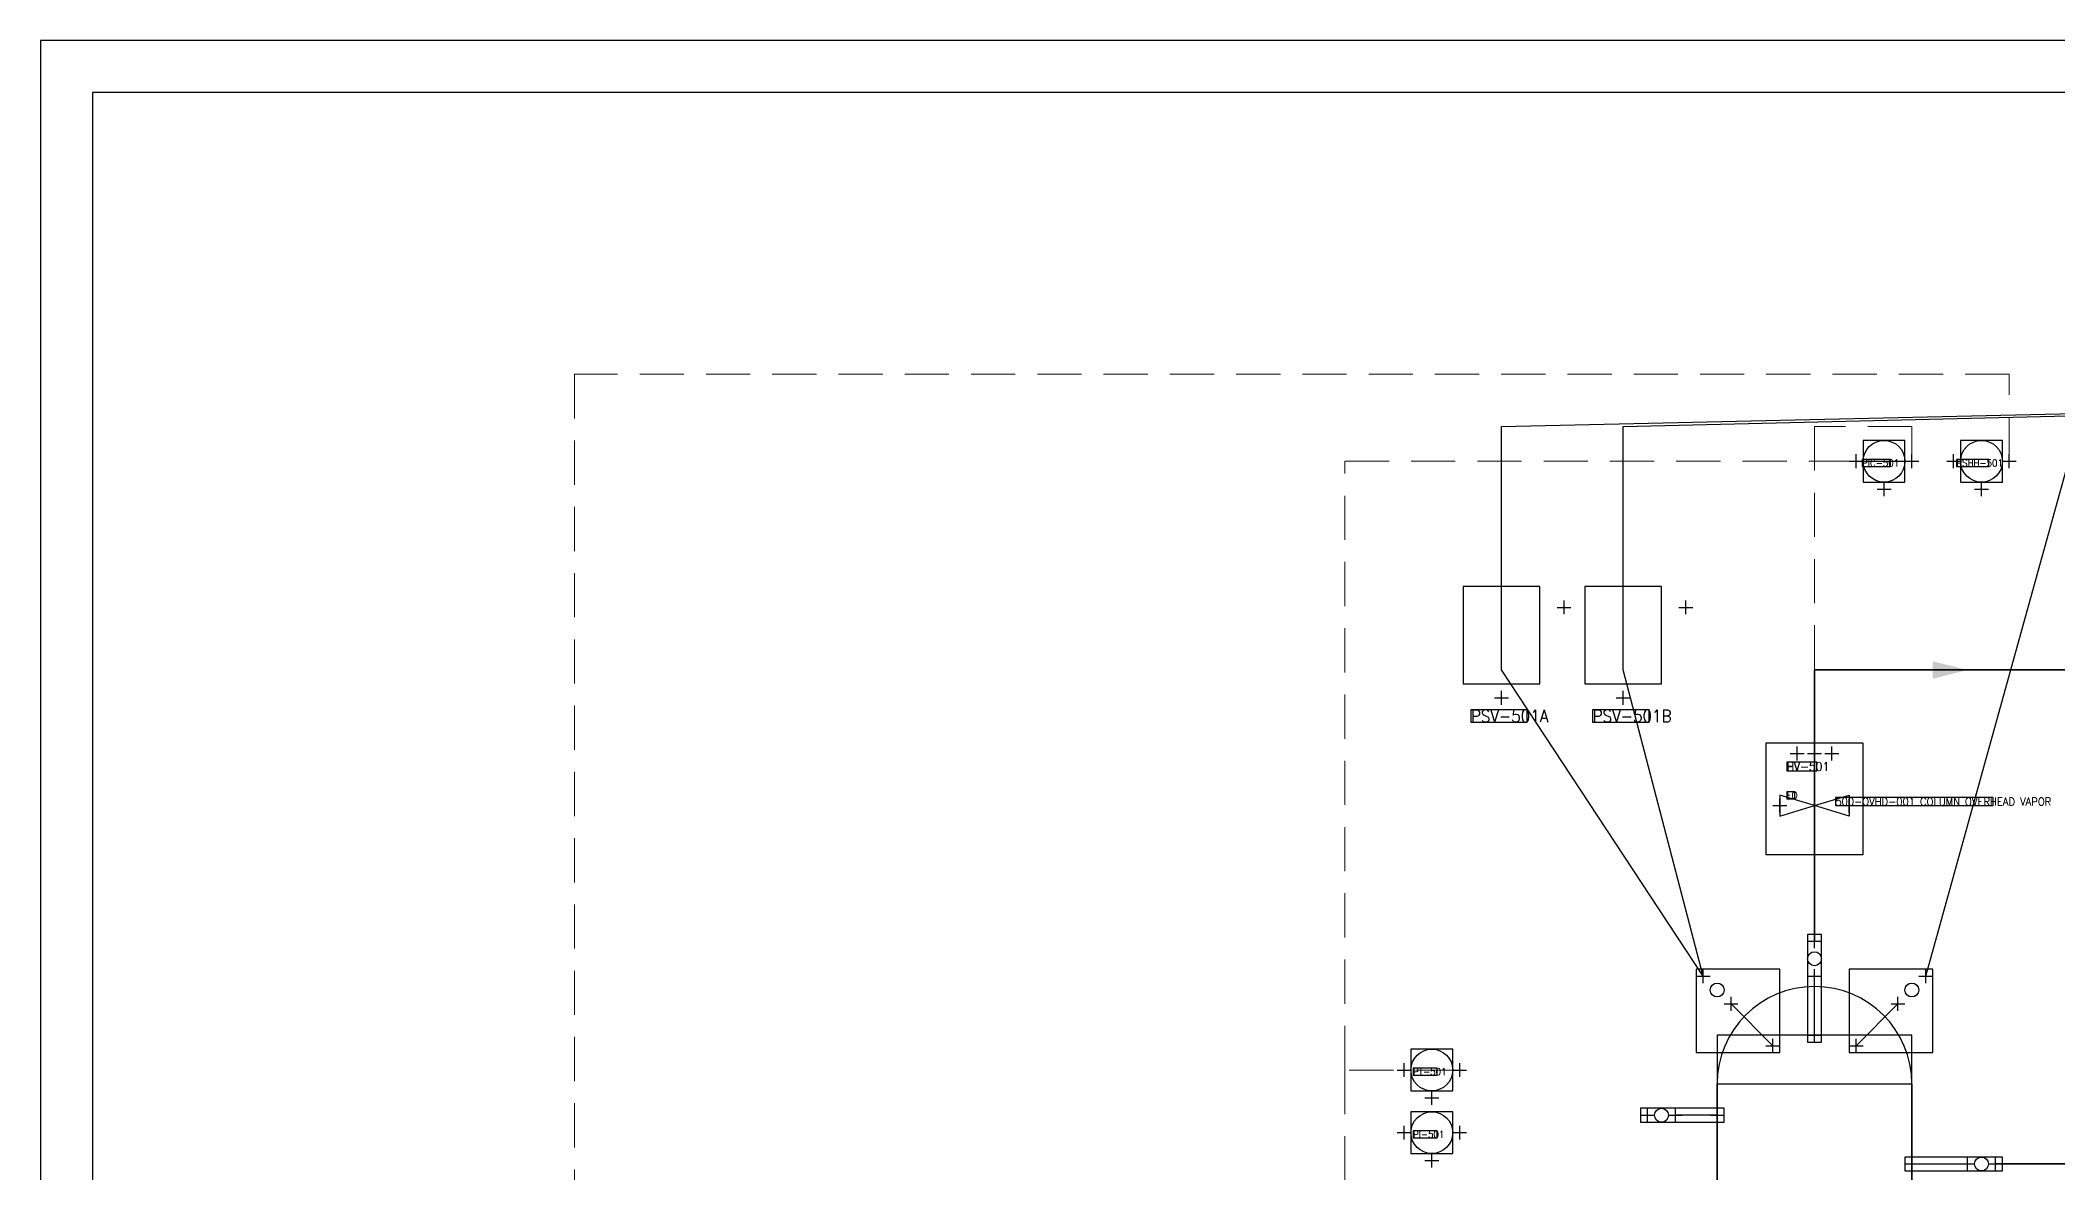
# Model space of a CAD drawing. Header units: metres. Extents: x 10 to 1179, y 10 to 831.
# Drawn here: x 10 to 590, y 506 to 831 of the extents above; entities that cross this region are included whole.
import ezdxf

# ---------------------------------------------------------------- set-up
doc = ezdxf.new("R2010")
doc.units = ezdxf.units.M
doc.linetypes.add('DASHED', pattern=[19.05, 12.7, -6.35])
for name, color, linetype in [('BORDER', 7, 'CONTINUOUS'), ('EQUIPMENT', 4, 'CONTINUOUS'), ('FLARE', 7, 'CONTINUOUS'), ('INSTRUMENT', 6, 'CONTINUOUS'), ('NOZZLES', 1, 'CONTINUOUS'), ('PROCESS', 1, 'CONTINUOUS'), ('QA_OVERLAY', 2, 'CONTINUOUS'), ('SIGNAL_ELECTRIC', 2, 'CONTINUOUS'), ('SIGNAL_PNEUMATIC', 2, 'CONTINUOUS'), ('SIGNAL_SIS', 2, 'CONTINUOUS'), ('SIGNAL_SOFTWARE', 2, 'CONTINUOUS'), ('TEXT', 7, 'CONTINUOUS'), ('VALVES', 1, 'CONTINUOUS')]:
    doc.layers.add(name, color=color, linetype=linetype)
doc.styles.get("Standard").update_dxf_attribs({"font": 'STANDARD'})

msp = doc.modelspace()

# ---------------------------------------------------------------- linework, layer by layer
at = {"layer": 'BORDER'}
for points in [[(10, 10), (1179, 10), (1179, 831), (10, 831), (10, 10)], [(25, 25), (1164, 25), (1164, 816), (25, 816), (25, 25)]]:
    msp.add_lwpolyline(points, dxfattribs=at)
at = {"layer": 'EQUIPMENT'}
msp.add_lwpolyline([(492, 329), (492, 531), (548, 531), (548, 329)], dxfattribs=at)
msp.add_arc((520, 531), 28, 0, 180, dxfattribs=at)
at = {"layer": 'FLARE', "lineweight": 25}
for points in [[(488, 562), (430, 650), (430, 720), (1093, 735)], [(488, 562), (465, 650), (465, 720), (1093, 735)], [(552, 562), (600, 735), (1093, 735)]]:
    msp.add_lwpolyline(points, dxfattribs=at)
at = {"layer": 'INSTRUMENT'}
for p, q in [((534, 710), (546, 710)), ((520, 614), (520, 626))]:
    msp.add_line(p, q, dxfattribs=at)
for centre in [(540, 710), (568, 710), (410, 535), (410, 517)]:
    msp.add_circle(centre, 6, dxfattribs=at)
at = {"layer": 'NOZZLES'}
for p, q in [((518.2, 572), (521.8, 572)), ((520, 570.2), (520, 573.8)), ((488, 560.2), (488, 563.8)), ((552, 560.2), (552, 563.8)), ((486.2, 562), (489.8, 562)), ((550.2, 562), (553.8, 562)), ((470.2, 522), (473.8, 522)), ((472, 520.2), (472, 523.8)), ((570.2, 508), (573.8, 508)), ((572, 506.2), (572, 509.8))]:
    msp.add_line(p, q, dxfattribs=at)
at = {"layer": 'NOZZLES', "lineweight": 25}
for p, q in [((520, 545), (520, 562)), ((508, 542), (496, 554)), ((532, 542), (544, 554)), ((492, 522), (480, 522)), ((548, 508), (564, 508))]:
    msp.add_line(p, q, dxfattribs=at)
at = {"layer": 'NOZZLES'}
for centre in [(520, 567), (492, 558), (548, 558), (476, 522), (568, 508)]:
    msp.add_circle(centre, 2, dxfattribs=at)
at = {"layer": 'PROCESS', "lineweight": 35}
for points in [[(520, 572), (520, 650), (596, 650)], [(900, 525), (690, 525), (690, 508), (572, 508)]]:
    msp.add_lwpolyline(points, dxfattribs=at)
at = {"layer": 'PROCESS'}
msp.add_solid([(564, 650), (554, 652.5), (554, 647.5)], dxfattribs=at)
at = {"layer": 'QA_OVERLAY'}
for p, q in [((530, 710), (534, 710)), ((532, 708), (532, 712)), ((546, 710), (550, 710)), ((546, 710), (550, 710)), ((548, 708), (548, 712)), ((548, 708), (548, 712)), ((558, 710), (562, 710)), ((560, 708), (560, 712)), ((574, 710), (578, 710)), ((574, 710), (578, 710)), ((576, 708), (576, 712)), ((576, 708), (576, 712)), ((538, 702), (542, 702)), ((540, 700), (540, 704)), ((566, 702), (570, 702)), ((568, 700), (568, 704)), ((446, 668), (450, 668)), ((448, 666), (448, 670)), ((481, 668), (485, 668)), ((483, 666), (483, 670)), ((430, 640), (430, 644)), ((465, 640), (465, 644)), ((428, 642), (432, 642)), ((463, 642), (467, 642)), ((515, 624), (515, 628)), ((520, 624), (520, 628)), ((520, 624), (520, 628)), ((525, 624), (525, 628)), ((513, 626), (517, 626)), ((518, 626), (522, 626)), ((518, 626), (522, 626)), ((523, 626), (527, 626)), ((508, 611), (512, 611)), ((508, 611), (512, 611)), ((510, 609), (510, 613)), ((510, 609), (510, 613)), ((528, 611), (532, 611)), ((528, 611), (532, 611)), ((530, 609), (530, 613)), ((530, 609), (530, 613)), ((518, 572), (522, 572)), ((518, 572), (522, 572)), ((520, 570), (520, 574)), ((520, 570), (520, 574)), ((488, 560), (488, 564)), ((488, 560), (488, 564)), ((520, 560), (520, 564)), ((552, 560), (552, 564)), ((552, 560), (552, 564)), ((486, 562), (490, 562)), ((486, 562), (490, 562)), ((518, 562), (522, 562)), ((550, 562), (554, 562)), ((550, 562), (554, 562)), ((494, 554), (498, 554)), ((496, 552), (496, 556)), ((542, 554), (546, 554)), ((544, 552), (544, 556)), ((520, 543), (520, 547)), ((506, 542), (510, 542)), ((508, 540), (508, 544)), ((518, 545), (522, 545)), ((530, 542), (534, 542)), ((532, 540), (532, 544)), ((400, 535), (404, 535)), ((402, 533), (402, 537)), ((416, 535), (420, 535)), ((416, 535), (420, 535)), ((418, 533), (418, 537)), ((418, 533), (418, 537)), ((410, 525), (410, 529)), ((408, 527), (412, 527)), ((470, 522), (474, 522)), ((470, 522), (474, 522)), ((472, 520), (472, 524)), ((472, 520), (472, 524)), ((478, 522), (482, 522)), ((480, 520), (480, 524)), ((490, 522), (494, 522)), ((492, 520), (492, 524)), ((400, 517), (404, 517)), ((402, 515), (402, 519)), ((416, 517), (420, 517)), ((416, 517), (420, 517)), ((418, 515), (418, 519)), ((418, 515), (418, 519)), ((410, 507), (410, 511)), ((408, 509), (412, 509)), ((546, 508), (550, 508)), ((548, 506), (548, 510)), ((562, 508), (566, 508)), ((564, 506), (564, 510)), ((570, 508), (574, 508)), ((570, 508), (574, 508)), ((572, 506), (572, 510)), ((572, 506), (572, 510))]:
    msp.add_line(p, q, dxfattribs=at)
for points in [[(534, 704), (546, 704), (546, 716), (534, 716), (534, 704)], [(562, 704), (574, 704), (574, 716), (562, 716), (562, 704)], [(533.7, 708.5), (541.82, 708.5), (541.82, 710.5), (533.7, 710.5), (533.7, 708.5)], [(560.8, 708.5), (570.08, 708.5), (570.08, 710.5), (560.8, 710.5), (560.8, 708.5)], [(419, 646), (441, 646), (441, 674), (419, 674), (419, 646)], [(454, 646), (476, 646), (476, 674), (454, 674), (454, 646)], [(421.2, 635), (437.44, 635), (437.44, 638.5), (421.2, 638.5), (421.2, 635)], [(456.2, 635), (472.44, 635), (472.44, 638.5), (456.2, 638.5), (456.2, 635)], [(506, 597), (534, 597), (534, 629), (506, 629), (506, 597)], [(506, 597), (534, 597), (534, 629), (506, 629), (506, 597)], [(512, 621), (520.7, 621), (520.7, 623.5), (512, 623.5), (512, 621)], [(512, 621), (520.7, 621), (520.7, 623.5), (512, 623.5), (512, 621)], [(512, 613), (514.32, 613), (514.32, 615), (512, 615), (512, 613)], [(526, 611), (571.36, 611), (571.36, 613.3), (526, 613.3), (526, 611)], [(518, 543), (522, 543), (522, 574), (518, 574), (518, 543)], [(486, 540), (510, 540), (510, 564), (486, 564), (486, 540)], [(530, 540), (554, 540), (554, 564), (530, 564), (530, 540)], [(404, 529), (416, 529), (416, 541), (404, 541), (404, 529)], [(492, 315), (548, 315), (548, 545), (492, 545), (492, 315)], [(492, 315), (548, 315), (548, 545), (492, 545), (492, 315)], [(404.6, 533.5), (411.56, 533.5), (411.56, 535.5), (404.6, 535.5), (404.6, 533.5)], [(404, 511), (416, 511), (416, 523), (404, 523), (404, 511)], [(470, 520), (494, 520), (494, 524), (470, 524), (470, 520)], [(404.6, 515.5), (411.56, 515.5), (411.56, 517.5), (404.6, 517.5), (404.6, 515.5)], [(546, 506), (574, 506), (574, 510), (546, 510), (546, 506)]]:
    msp.add_lwpolyline(points, dxfattribs=at)
at = {"layer": 'SIGNAL_ELECTRIC', "linetype": 'DASHED', "lineweight": 18}
msp.add_lwpolyline([(418, 535), (385, 535), (385, 710), (532, 710)], dxfattribs=at)
at = {"layer": 'SIGNAL_PNEUMATIC', "linetype": 'DASHED', "lineweight": 18}
msp.add_lwpolyline([(548, 710), (548, 720), (520, 720), (520, 626)], dxfattribs=at)
at = {"layer": 'SIGNAL_SIS', "linetype": 'DASHED', "lineweight": 18}
msp.add_lwpolyline([(576, 710), (576, 735), (163.5, 735), (163.5, 407)], dxfattribs=at)
at = {"layer": 'SIGNAL_SOFTWARE', "linetype": 'DASHED', "lineweight": 18}
for points in [[(418, 535), (385, 535), (385, 481), (402, 481)], [(418, 535), (385, 535), (385, 463), (402, 463)]]:
    msp.add_lwpolyline(points, dxfattribs=at)
at = {"layer": 'VALVES'}
for points in [[(510, 608), (520, 611), (510, 614), (510, 608)], [(510, 608), (520, 611), (510, 614), (510, 608)], [(530, 608), (520, 611), (530, 614), (530, 608)], [(530, 608), (520, 611), (530, 614), (530, 608)]]:
    msp.add_lwpolyline(points, dxfattribs=at)

# ---------------------------------------------------------------- texts
at = {"layer": 'TEXT'}
for s, height, p in [('PIC-501', 2, (533.7, 708.5)), ('PSHH-501', 2, (560.8, 708.5)), ('PSV-501A', 3.5, (421.2, 635)), ('PSV-501B', 3.5, (456.2, 635)), ('HV-501', 2.5, (512, 621)), ('PV-501', 2.5, (512, 621)), ('FO', 2, (512, 613)), ('500-OVHD-001 COLUMN OVERHEAD VAPOR', 2.3, (526, 611)), ('PT-501', 2, (404.6, 533.5)), ('PI-501', 2, (404.6, 515.5))]:
    msp.add_text(s, height=height, dxfattribs=at).set_placement(p)

doc.saveas('drawing.dxf')
